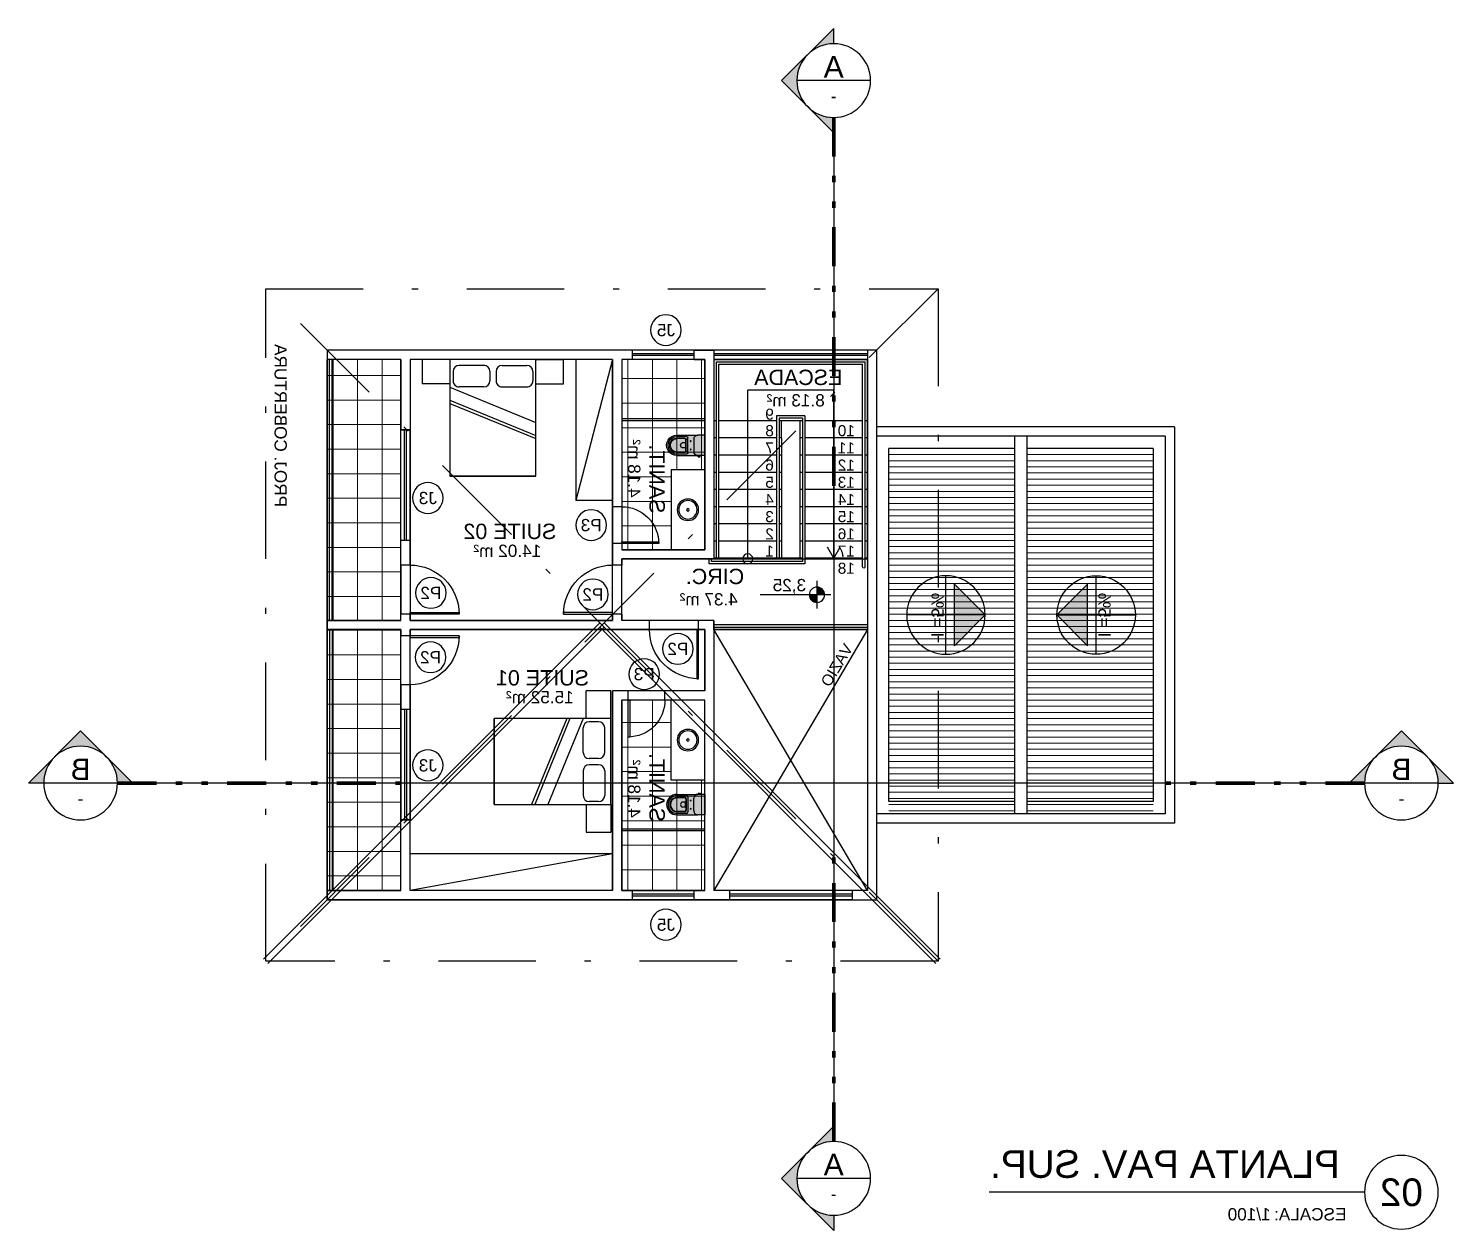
# Model space of a CAD drawing. Header units: metres. Extents: x 47642 to 47999, y 23306 to 23541.
# Drawn here: x 47726.49 to 47749.7, y 23394.63 to 23414.2 of the extents above; entities that cross this region are included whole.
import ezdxf
from ezdxf.enums import TextEntityAlignment as Align

# ---------------------------------------------------------------- set-up
doc = ezdxf.new("R2010")
doc.units = ezdxf.units.M
doc.header["$LTSCALE"] = 0.25
doc.linetypes.add('DASHDOT2', pattern=[12.7, 6.35, -3.175, 0, -3.175])
doc.linetypes.add('DIVIDEX2', pattern=[63.5, 25.4, -12.7, 0, -12.7, 0, -12.7])
doc.layers.add('ARQ_0', color=7, linetype='Continuous', true_color=0xff7400, plot=False)
doc.layers.add('ARQ_0_AREAS', color=7, linetype='Continuous', true_color=0x5a1694, plot=False)
for name, color, linetype in [('ARQ_ALV CT', 4, 'Continuous'), ('ARQ_ALV VS', 2, 'Continuous'), ('ARQ_ESQ CT', 30, 'Continuous'), ('ARQ_GRADIL', 2, 'Continuous'), ('ARQ_METAL CT', 2, 'Continuous'), ('ARQ_MOB 01', 1, 'Continuous'), ('ARQ_PISO 01', 1, 'Continuous'), ('ARQ_PROJ SUP', 1, 'DASHDOT2'), ('ARQ_SAN 01', 1, 'Continuous'), ('ARQ_SAN 02', 2, 'Continuous'), ('ARQ_SIMB 01', 1, 'Continuous'), ('ARQ_TXT 01', 1, 'Continuous'), ('LOUÇA', 2, 'Continuous'), ('SIMB_01', 1, 'Continuous'), ('SIMB_02', 2, 'Continuous'), ('SIMB_PREENCHIMENTO', 253, 'Continuous'), ('SIMB_TXT', 1, 'Continuous')]:
    doc.layers.add(name, color=color, linetype=linetype)
for name, color, linetype, lineweight in [('ARQ_CINZA 03', 252, 'Continuous', 9), ('ARQ_CINZA 04', 253, 'Continuous', 9), ('ARQ_CINZA 06', 255, 'Continuous', 9), ('SIMB_LCT', 252, 'DIVIDEX2', 100)]:
    doc.layers.add(name, color=color, linetype=linetype, lineweight=lineweight)
doc.styles.add('Annot_1.8mm', font='arial.ttf', dxfattribs={"height": 1.8})
doc.styles.add('Annot_2.0mm', font='arial.ttf', dxfattribs={"height": 2})
doc.styles.add('Annot_2.5mm', font='arial.ttf', dxfattribs={"height": 2.5})
doc.styles.add('SIMB', font='arial.ttf')
pattern_1 = [(270, (4.150000000045111, 5.699999999975262), (0.4, -1.53142747957078e-16), []), (0, (4.150000000045111, 5.699999999975262), (0, 0.4), [])]
pattern_2 = [(180, (47883.27300919922, 23433.36282307431), (-1.224646799147354e-17, -0.1), [])]

# ---------------------------------------------------------------- blocks, each defined once
blk = doc.blocks.new('nivel_PB_A_D')
at = {"layer": 'SIMB_PREENCHIMENTO', "transparency": 33554587}
h = blk.add_hatch(color=256, dxfattribs=at)
h.dxf.hatch_style = 1
h.paths.add_polyline_path([(-2.220446049250313e-16, 1.25, 0.414213562373095), (-1.25, 6.883382752675971e-16), (-3.885780586188048e-16, 6.328271240363392e-16)])
h.paths.add_polyline_path([(1.25, 5.218048215738236e-16), (-3.885780586188048e-16, 6.328271240363392e-16), (-4.440892098500626e-16, -1.25, 0.4142135623730951)])
at = {"layer": 'SIMB_01'}
for p, q in [((-2.25, 6.994405055138485e-16), (9.25, 1.887379141862766e-16)), ((-2.220446049250305e-17, 2.25), (-4.218847493575595e-16, -2.25))]:
    blk.add_line(p, q, dxfattribs=at)
blk.add_circle((-2.220446049250313e-16, 4.107825191113079e-16), 1.25, dxfattribs=at)
at = {"layer": 'SIMB_TXT', "style": 'SIMB'}
blk.add_attdef('00,00', (1.762930606121714, 0.5763658956175277), '', height=2, dxfattribs=at)
blk = doc.blocks.new('*U68')
at = {"layer": 'SIMB_PREENCHIMENTO', "transparency": 33554587}
h = blk.add_hatch(color=256, dxfattribs=at)
h.dxf.hatch_style = 1
h.paths.add_polyline_path([(-8.881784197001252e-16, 8.483368031832322), (-4.151591235287846, 4.331776796544477, -0.40182742204384), (4.151591235287825, 4.331776796544499)])
h = blk.add_hatch(color=256, dxfattribs=at)
h.dxf.hatch_style = 1
h.paths.add_polyline_path([(-4.331776796544433, 4.151591235287893), (-8.483368031832326, 8.881784197001252e-16), (-6, 6.661338147750939e-16, -0.1933989078512697)])
h = blk.add_hatch(color=256, dxfattribs=at)
h.dxf.hatch_style = 1
h.paths.add_polyline_path([(4.331776796544499, 4.151591235287825, -0.1933989078512657), (6, 0), (8.483368031832326, 0)])
at = {"layer": 'SIMB_01'}
for p, q in [((-8.483368031832326, 3.608224830031759e-16), (-3.552713678800501e-15, 8.48336803183232)), ((8.483368031832324, -1.387778780781446e-17), (1.77635683940025e-15, 8.48336803183232)), ((-8.031959493731586e-13, -6), (8.031959493731652e-13, 6)), ((-6, 7.347880794884119e-16), (-8.483368031832326, 7.347880794884119e-16)), ((6, 0), (8.483368031832324, 0))]:
    blk.add_line(p, q, dxfattribs=at)
blk.add_circle((0, 0), 6, dxfattribs=at)
at = {"layer": 'SIMB_LCT'}
blk.add_line((6, 0), (69.06093382469771, -1.734838160797234e-16), dxfattribs=at)
at = {"layer": 'SIMB_TXT', "style": 'SIMB'}
for tag, height, p in [('000', 3.5, (-2.250000000000004, 3.004374833507013e-13)), ('999', 2, (2.525348218647196, -3.378272092753351e-13))]:
    blk.add_attdef(tag, text='', height=height, rotation=89.99999999999233, dxfattribs=at).set_placement(p, align=Align.MIDDLE_CENTER)
blk = doc.blocks.new('*U69')
at = {"layer": 'SIMB_PREENCHIMENTO', "transparency": 33554587}
h = blk.add_hatch(color=256, dxfattribs=at)
h.dxf.hatch_style = 1
h.paths.add_polyline_path([(-8.881784197001252e-16, 8.483368031832322), (-4.151591235287846, 4.331776796544477, -0.40182742204384), (4.151591235287825, 4.331776796544499)])
h = blk.add_hatch(color=256, dxfattribs=at)
h.dxf.hatch_style = 1
h.paths.add_polyline_path([(-4.331776796544433, 4.151591235287893), (-8.483368031832326, 8.881784197001252e-16), (-6, 6.661338147750939e-16, -0.1933989078512697)])
h = blk.add_hatch(color=256, dxfattribs=at)
h.dxf.hatch_style = 1
h.paths.add_polyline_path([(4.331776796544499, 4.151591235287825, -0.1933989078512657), (6, 0), (8.483368031832326, 0)])
at = {"layer": 'SIMB_01'}
for p, q in [((-8.483368031832326, 3.608224830031759e-16), (-3.552713678800501e-15, 8.48336803183232)), ((8.483368031832324, -1.387778780781446e-17), (1.77635683940025e-15, 8.48336803183232)), ((-7.925378083367571e-13, -6), (7.925378083367638e-13, 6)), ((-6, 7.347880794884119e-16), (-8.483368031832326, 7.347880794884119e-16)), ((6, 0), (8.483368031832324, 0))]:
    blk.add_line(p, q, dxfattribs=at)
blk.add_circle((0, 0), 6, dxfattribs=at)
at = {"layer": 'SIMB_LCT'}
blk.add_line((-6.000000000000007, 0), (-54.4833680318323, -4.332535847286572e-17), dxfattribs=at)
at = {"layer": 'SIMB_TXT', "style": 'SIMB'}
for tag, height, p in [('000', 3.5, (-2.250000000000004, 2.964406804620507e-13)), ('999', 2, (2.525348218647196, -3.333412896952739e-13))]:
    blk.add_attdef(tag, text='', height=height, rotation=89.99999999999244, dxfattribs=at).set_placement(p, align=Align.MIDDLE_CENTER)
blk = doc.blocks.new('*U29')
at = {"layer": 'SIMB_PREENCHIMENTO', "transparency": 33554587}
h = blk.add_hatch(color=256, dxfattribs=at)
h.dxf.hatch_style = 1
h.paths.add_polyline_path([(-8.881784197001252e-16, 8.483368031832322), (-4.151591235287846, 4.331776796544477, -0.40182742204384), (4.151591235287825, 4.331776796544499)])
h = blk.add_hatch(color=256, dxfattribs=at)
h.dxf.hatch_style = 1
h.paths.add_polyline_path([(-4.331776796544433, 4.151591235287893), (-8.483368031832326, 8.881784197001252e-16), (-6, 6.661338147750939e-16, -0.1933989078512697)])
h = blk.add_hatch(color=256, dxfattribs=at)
h.dxf.hatch_style = 1
h.paths.add_polyline_path([(4.331776796544499, 4.151591235287825, -0.1933989078512657), (6, 0), (8.483368031832326, 0)])
at = {"layer": 'SIMB_01'}
for p, q in [((-8.483368031832326, 3.608224830031759e-16), (-3.552713678800501e-15, 8.48336803183232)), ((8.483368031832324, -1.387778780781446e-17), (1.77635683940025e-15, 8.48336803183232)), ((-6, 7.347880794884119e-16), (-8.483368031832326, 7.347880794884119e-16)), ((-6, 7.347880794884119e-16), (6, 0)), ((6, 0), (8.483368031832324, 0))]:
    blk.add_line(p, q, dxfattribs=at)
blk.add_circle((0, 0), 6, dxfattribs=at)
at = {"layer": 'SIMB_LCT'}
blk.add_line((6, 0), (38.48336803183231, 9.953356264611564e-17), dxfattribs=at)
at = {"layer": 'SIMB_TXT', "style": 'SIMB'}
for tag, height, p in [('000', 3.5, (4.31101309645751e-33, 2.25)), ('999', 2, (4.31101309645751e-33, -2.525348218647195))]:
    blk.add_attdef(tag, text='', height=height, dxfattribs=at).set_placement(p, align=Align.MIDDLE_CENTER)
blk = doc.blocks.new('*U30')
at = {"layer": 'SIMB_PREENCHIMENTO', "transparency": 33554587}
h = blk.add_hatch(color=256, dxfattribs=at)
h.dxf.hatch_style = 1
h.paths.add_polyline_path([(-8.881784197001252e-16, 8.483368031832322), (-4.151591235287846, 4.331776796544477, -0.40182742204384), (4.151591235287825, 4.331776796544499)])
h = blk.add_hatch(color=256, dxfattribs=at)
h.dxf.hatch_style = 1
h.paths.add_polyline_path([(-4.331776796544433, 4.151591235287893), (-8.483368031832326, 8.881784197001252e-16), (-6, 6.661338147750939e-16, -0.1933989078512697)])
h = blk.add_hatch(color=256, dxfattribs=at)
h.dxf.hatch_style = 1
h.paths.add_polyline_path([(4.331776796544499, 4.151591235287825, -0.1933989078512657), (6, 0), (8.483368031832326, 0)])
at = {"layer": 'SIMB_01'}
for p, q in [((-8.483368031832326, 3.608224830031759e-16), (-3.552713678800501e-15, 8.48336803183232)), ((8.483368031832324, -1.387778780781446e-17), (1.77635683940025e-15, 8.48336803183232)), ((-6, 7.347880794884119e-16), (-8.483368031832326, 7.347880794884119e-16)), ((-6, -4.59428243871234e-15), (6, 5.329070518200751e-15)), ((6, 0), (8.483368031832324, 0))]:
    blk.add_line(p, q, dxfattribs=at)
blk.add_circle((0, 0), 6, dxfattribs=at)
at = {"layer": 'SIMB_LCT'}
blk.add_line((-6.000000000000007, 0), (-54.2507478295047, -4.124836652692806e-17), dxfattribs=at)
at = {"layer": 'SIMB_TXT', "style": 'SIMB'}
for tag, height, p in [('000', 3.5, (-1.998401444325282e-15, 2.25)), ('999', 2, (2.242959790030593e-15, -2.525348218647195))]:
    blk.add_attdef(tag, text='', height=height, dxfattribs=at).set_placement(p, align=Align.MIDDLE_CENTER)
blk = doc.blocks.new('VASO_BELL')
at = {"true_color": 0xffffff}
h = blk.add_hatch(color=7, dxfattribs=at)
h.dxf.hatch_style = 1
edge = h.paths.add_edge_path()
edge.add_line((0, 0), (0.3700000000000045, 0))
edge.add_line((0.3700000000000045, 0), (0.3700000000000045, -0.1260000000000048))
edge.add_line((0.3700000000000045, -0.1260000000000048), (0.3700000000000045, -0.5049999999999955))
edge.add_arc((0.1850000000000023, -0.5049999999999955), 0.185, 180, 360, ccw=False)
edge.add_line((0, -0.5049999999999955), (0, -0.1260000000000048))
edge.add_line((0, -0.1260000000000048), (0, 0))
h = blk.add_hatch(color=7, dxfattribs=at)
h.dxf.hatch_style = 1
h.paths.add_polyline_path([(-0.006656488815139028, -0.08551590865198477), (-0.02165648881512539, -0.08551590865198477), (-0.02165648881512539, -0.1205159086520098), (-0.006656488815139028, -0.1205159086520098)])
h = blk.add_hatch(color=7, dxfattribs=at)
h.dxf.hatch_style = 1
h.paths.add_polyline_path([(-8.673617379884035e-19, -0.08898086005569894), (-0.006656488815139028, -0.08898086005569894), (-0.006656488815139028, -0.1170509572482956), (0, -0.1170509572482956)])
at = {"layer": 'ARQ_SAN 01'}
for p, q in [((0.05649999999999977, -0.3610624114739949), (0.05649999999999977, -0.5050081398800614)), ((0.0625, -0.3610624114739949), (0.0625, -0.5049999999999955)), ((0.08150000000000546, -0.3360624114739892), (0.2884999999999991, -0.3360624114739892)), ((0.08150000000000546, -0.3420624114739894), (0.2884999999999991, -0.3420624114739894)), ((0.1409999999999911, -0.3531765344386031), (0.1409999999999911, -0.4061113066260873)), ((0.228999999999985, -0.3531765344386031), (0.228999999999985, -0.4061113066260873)), ((0.3075000000000045, -0.3610624114739949), (0.3075000000000045, -0.5049999999999955)), ((0.3135000000000048, -0.3610624114739949), (0.3135000000000048, -0.5049999999999955))]:
    blk.add_line(p, q, dxfattribs=at)
for centre in [(0.1099999999999852, -0.2549999999999955), (0.2599999999999909, -0.2549999999999955)]:
    blk.add_circle(centre, 0.007500000000000001, dxfattribs=at)
for centre, radius, start, end in [((0.1850000000000023, -0.5054995150343871), 0.1285009708728668, 179.7772765827442, 0.2227234172542264), ((0.08150000000000546, -0.3610624114739949), 0.025, 90, 180), ((0.08150000000000546, -0.3610624114739949), 0.019, 90, 180), ((0.1850000000000023, -0.4994361225627983), 0.1226262889112127, 182.6005531024632, 357.3994468975369), ((0.1910793491311722, -0.59220368403615), 0.2442169516109213, 91.42642445305798, 101.8330643959235), ((0.1680000000000064, -0.4061113066260873), 0.027, 180, 229.1677829725006), ((0.1850000000000023, -0.3864389910532111), 0.05300000000000001, 229.1677829725006, 310.8322170274993), ((0.1789206508688039, -0.59220368403615), 0.2442169516109213, 78.16693560407653, 88.57357554694202), ((0.2019999999999982, -0.4061113066260873), 0.027, 310.8322170274993, 0), ((0.2884999999999991, -0.3610624114739949), 0.025, 0, 90), ((0.2884999999999991, -0.3610624114739949), 0.019, 0, 90)]:
    blk.add_arc(centre, radius, start, end, dxfattribs=at)
at = {"layer": 'ARQ_SAN 02'}
for p, q in [((0, 0), (0, -0.1260000000000048)), ((0, 0), (0.3700000000000045, 0)), ((0.3700000000000045, 0), (0.3700000000000045, -0.1260000000000048)), ((-0.02165648881512539, -0.08551590865198477), (-0.006509903043337317, -0.08551590865198477)), ((-0.02165648881512539, -0.1205159086520098), (-0.02165648881512539, -0.08551590865198477)), ((-0.02165648881512539, -0.1205159086520098), (-0.006656488815139028, -0.1205159086520098)), ((-0.006656488815139028, -0.1205159086520098), (-0.006656488815139028, -0.08551590865198477)), ((0, -0.08898086005569894), (-0.006656488815139028, -0.08898086005569894)), ((0, -0.1170509572482956), (-0.006656488815139028, -0.1170509572482956)), ((0, -0.5049999999999955), (0, -0.1260000000000048)), ((0.3009999999999877, -0.1949999999999932), (0.0689999999999884, -0.1949999999999932)), ((0.3700000000000045, -0.5049999999999955), (0.3700000000000045, -0.1260000000000048)), ((0.02599999999998204, -0.3310624114739937), (0.02599999999998204, -0.5049999999999955)), ((0.05099999999998772, -0.306062411473988), (0.3189999999999884, -0.306062411473988)), ((0.3439999999999941, -0.3310624114739937), (0.3439999999999941, -0.5049999999999955))]:
    blk.add_line(p, q, dxfattribs=at)
for centre, radius, start, end in [((0.0689999999999884, -0.1260000000000048), 0.069, 180, 270), ((0.3009999999999877, -0.1260000000000048), 0.069, 270, 0), ((0.1850000000000023, -0.5049999999999955), 0.185, 180, 0), ((0.05099999999998772, -0.3310624114739937), 0.025, 90, 180), ((0.1850000000000023, -0.5049999999999955), 0.1589999999999998, 180, 0), ((0.3189999999999884, -0.3310624114739937), 0.025, 0, 90)]:
    blk.add_arc(centre, radius, start, end, dxfattribs=at)
blk = doc.blocks.new('*U23')
at = {"layer": 'SIMB_02'}
blk.add_line((6, 0), (67.14494283328348, 0), dxfattribs=at)
blk.add_circle((0, 0), 6, dxfattribs=at)
at = {"layer": 'SIMB_TXT', "style": 'SIMB'}
blk.add_text('ESCALA:', height=2, dxfattribs=at).set_placement((8.935594472671255, -4.582471399310634))
blk.add_attdef('TITULO_DO_DESENHO', text='', height=4.5, dxfattribs=at).set_placement((10.02237490196239, 1), align=Align.BOTTOM_LEFT)
blk.add_attdef('NUM', text='', height=4.5, dxfattribs=at).set_placement((0, 0), align=Align.MIDDLE_CENTER)
blk.add_attdef('ESCALA', (21.30387462556882, -4.582471399310634), '', height=2, dxfattribs=at)
blk = doc.blocks.new('*U22')
at = {"layer": 'SIMB_02'}
blk.add_circle((0, 0), 2.5, dxfattribs=at)
at = {"layer": 'SIMB_TXT', "style": 'SIMB'}
blk.add_attdef('CDESQ', text='', height=2, dxfattribs=at).set_placement((0, 0), align=Align.MIDDLE_CENTER)
blk = doc.blocks.new('CAMA 180')
at = {"layer": 'ARQ_MOB 01'}
for p, q in [((0.4000000000232831, 1.150000000186264), (0, 1.150000000186264)), ((0, 0.7), (0, 1.150000000186264)), ((0.4000000000232831, 0.7), (0.4000000000232831, 1.150000000186264)), ((1.900000000023283, 0.7), (0, 0.7)), ((0, 0.7), (2.328315318322893e-11, -0.7)), ((0.4524939001072199, -0.7), (1.026038725802209, 0.7)), ((0.6649554284755141, -0.7), (1.238500254228711, 0.7)), ((0.7180708105675877, -0.7), (1.291615636320785, 0.7)), ((1.900000000046566, -0.7), (1.900000000023283, 0.7)), ((1.9, 0.7), (1.900000000023283, -0.7)), ((0.1000000000582077, 0.1501145662602649), (0.1000000000582077, 0.5501145653289423)), ((0.2000000000349247, 0.6501145658877359), (0.3500000000582077, 0.6501145658877359)), ((0.4500000000349247, 0.1501145662602649), (0.4500000000349247, 0.5501145653289423)), ((0.2000000000349247, 0.05011456681905849), (0.3500000000582077, 0.05011456681905849)), ((0.1000000000582077, -0.1501145662602649), (0.1000000000582077, -0.5501145653289423)), ((0.2000000000349247, -0.05011456681905849), (0.3500000000582077, -0.05011456681905849)), ((0.4500000000349247, -0.1501145662602649), (0.4500000000349247, -0.5501145653289423)), ((0.2000000000349247, -0.6501145658877359), (0.3500000000582077, -0.6501145658877359)), ((2.328315318322893e-11, -0.7), (1.900000000046566, -0.7)), ((2.328315318322893e-11, -0.7), (2.328315318322893e-11, -1.150000000186264)), ((0.4000000000465662, -0.7), (0.4000000000465662, -1.150000000186264)), ((2.328315318322893e-11, -1.150000000186264), (0.4000000000465662, -1.150000000186264))]:
    blk.add_line(p, q, dxfattribs=at)
for centre, start, end in [((0.2000000000349247, 0.5501145653289423), 90.00000000000001, 180), ((0.3500000000582077, 0.5501145653289423), 0, 90.00000000000001), ((0.2000000000349247, 0.1501145662602649), 180, 270), ((0.3500000000582077, 0.1501145662602649), 270, 0), ((0.2000000000349247, -0.1501145662602649), 90, 180), ((0.3500000000582077, -0.1501145662602649), 0, 90), ((0.2000000000349247, -0.5501145653289423), 180, 270), ((0.3500000000582077, -0.5501145653289423), 270, 0)]:
    blk.add_arc(centre, 0.1, start, end, dxfattribs=at)
blk = doc.blocks.new('*U321')
at = {"layer": 'ARQ_CINZA 06'}
blk.add_hatch(color=256, dxfattribs=at).paths.add_polyline_path([(-3.911467776596559e-16, -2.220446049250313e-16), (-4.999999999965693, -5), (4.999999999965693, -5)])
at = {"layer": 'ARQ_0'}
for p, q in [((0, 0), (-1.564587110638623e-15, -12.77582329638186)), ((-6.387911648190931, -6.38791164819093), (6.387911648190931, -6.387911648190931))]:
    blk.add_line(p, q, dxfattribs=at)
blk.add_circle((-3.911467776596559e-16, -6.387911648190931), 6.387911648190931, dxfattribs=at)
at = {"layer": 'SIMB_01'}
blk.add_lwpolyline([(-3.911467776596559e-16, -2.220446049250313e-16), (-4.999999999965693, -5), (4.999999999965693, -5), (-3.911467776596559e-16, -2.220446049250313e-16)], dxfattribs=at)
at = {"layer": 'SIMB_01', "style": 'Annot_2.0mm'}
blk.add_attdef('INCLINACAO', text='', height=2, dxfattribs=at).set_placement((-2.602384775002555e-05, -6.388506874428116), align=Align.MIDDLE_CENTER)
blk = doc.blocks.new('Pav_sup')
at = {"layer": 'ARQ_CINZA 03'}
h = blk.add_hatch(dxfattribs=at)
h.set_pattern_fill('_USER', color=256, scale=0.4, angle=270, double=1, pattern_type=0)
h.set_pattern_definition(pattern_1)
h.paths.add_polyline_path([(3.350000000049477, 6.999999999978172), (3.350000000049477, 5.699999999967986), (4.150000000045111, 5.699999999967986), (4.150000000045111, 8.799999999981083), (2.800000000053842, 8.799999999981083), (2.800000000061118, 6.999999999985448)])
h = blk.add_hatch(dxfattribs=at)
h.set_pattern_fill('_USER', color=256, scale=0.4, angle=270, double=1, pattern_type=0)
h.set_pattern_definition([(270, (7.750000000065484, 4.549999999981083), (0.4, -7.34788079488412e-17), []), (0, (7.750000000065484, 4.549999999981083), (0, 0.4), [])])
h.paths.add_polyline_path([(7.750000000065484, 8.799999999951979), (8.949999999982538, 8.799999999951979), (8.950000000004366, 4.549999999988358), (7.750000000065484, 4.549999999988358)])
h = blk.add_hatch(dxfattribs=at)
h.set_pattern_fill('_USER', color=256, scale=0.4, angle=270, double=1, pattern_type=0)
h.set_pattern_definition([(270, (7.750000000021828, 4.399999999972351), (0.4, -7.34788079488412e-17), []), (0, (7.750000000021828, 4.399999999972351), (0, 0.4), [])])
h.paths.add_polyline_path([(7.750000000021828, 4.399999999972351), (8.950000000040745, 4.399999999972351), (8.950000000040745, 0.1500000000014552), (7.750000000043656, 0.1500000000014552)])
h = blk.add_hatch(dxfattribs=at)
h.set_pattern_fill('_USER', color=256, scale=0.4, angle=270, double=1, pattern_type=0)
h.set_pattern_definition(pattern_1)
h.paths.add_polyline_path([(3.350000000049477, 1.949999999967986), (3.350000000049477, 3.249999999985448), (4.150000000045111, 3.249999999985448), (4.150000000052387, 0.1500000000014552), (2.800000000053842, 0.1499999999869033), (2.800000000061118, 1.949999999967986)])
at = {"layer": 'ARQ_CINZA 04'}
h = blk.add_hatch(dxfattribs=at)
h.set_pattern_fill('_USER', color=256, scale=0.1, angle=180, pattern_type=0)
h.set_pattern_definition(pattern_2)
h.paths.add_polyline_path([(-2.449999999953434, 7.350000000020373), (-4.499999999970896, 7.350000000034925), (-4.499999999949068, 1.44999999999709), (-2.449999999982538, 1.450000000004366)])
h = blk.add_hatch(dxfattribs=at)
h.set_pattern_fill('_USER', color=256, scale=0.1, angle=180, pattern_type=0)
h.set_pattern_definition(pattern_2)
h.paths.add_polyline_path([(-2.249999999985448, 1.450000000004366), (-0.2000000000043656, 1.450000000004366), (-0.2000000000261934, 7.349999999998545), (-2.249999999956344, 7.350000000020373)])
at = {"layer": 'ARQ_0'}
for p, q in [((0.6999999999898137, 12.73878723156304), (0.6999999999898137, -3.688507280308841)), ((-7.696299796305539, 1.900000000008731), (12.11646633615601, 1.900000000008731))]:
    blk.add_line(p, q, dxfattribs=at)
at = {"layer": 'ARQ_0_AREAS'}
for points in [[(-3.637978807091713e-11, 8.949999999989814), (8.950000000040745, 8.949999999989814), (8.950000000040745, 0), (-3.637978807091713e-11, 7.275957614183426e-12)], [(-3.637978807091713e-11, 8.950000000018917), (8.950000000040745, 8.950000000011642), (8.950000000040745, -5.820766091346741e-11), (-3.637978807091713e-11, -5.820766091346741e-11)], [(0.1500000000523869, 8.799999999988358), (2.650000000037835, 8.799999999988358), (2.650000000037835, 5.549999999991996), (0.1500000000523869, 5.549999999991996)], [(2.800000000053842, 8.799999999981083), (4.150000000045111, 8.799999999981083), (4.150000000045111, 5.699999999975262), (2.800000000053842, 5.699999999975262)], [(2.800000000053842, 8.799999999981083), (4.150000000045111, 8.799999999981083), (4.150000000045111, 5.699999999967986), (2.800000000053842, 5.699999999967986)], [(4.300000000046566, 8.799999999981083), (7.600000000027649, 8.799999999981083), (7.600000000027649, 4.549999999981083), (4.300000000046566, 4.549999999981083)], [(7.750000000065484, 8.799999999981083), (8.950000000004366, 8.799999999981083), (8.950000000004366, 4.549999999988358), (7.750000000065484, 4.549999999988358)], [(0.1500000000523869, 4.399999999994179), (2.650000000081491, 4.399999999986903), (2.650000000088767, 4.549999999981083), (4.150000000045111, 4.549999999981083), (4.150000000045111, 5.549999999981083), (0.1500000000596629, 5.549999999981083)], [(2.800000000046566, 4.399999999986903), (2.800000000046566, 3.400000000001455), (4.300000000046566, 3.400000000001455), (4.300000000046566, 0.1500000000014552), (7.600000000064028, 0.1499999999941792), (7.600000000027649, 4.399999999972351)], [(7.750000000021828, 4.399999999972351), (8.950000000040745, 4.399999999972351), (8.950000000040745, 0.1500000000014552), (7.750000000021828, 0.1500000000014552)], [(2.800000000046566, 3.25), (4.150000000052387, 3.25), (4.150000000052387, 0.1500000000014552), (2.800000000046566, 0.1500000000014552)], [(2.800000000046566, 3.25), (4.150000000037835, 3.25), (4.150000000037835, 0.1499999999869033), (2.800000000046566, 0.1499999999869033)]]:
    blk.add_lwpolyline(points, close=True, dxfattribs=at)
at = {"layer": 'ARQ_ALV CT'}
for p, q in [((0, 0), (-3.637978807091713e-11, 8.949999999989814)), ((-3.637978807091713e-11, 8.949999999989814), (0.1500000000523869, 8.949999999989814)), ((0.1500000000669388, 8.949999999989814), (0.1500000000451109, 0.1500000000014552)), ((2.975000000049477, 8.949999999982538), (2.649999999957799, 8.949999999989814)), ((2.649999999957799, 8.949999999989814), (2.650000000052387, 5.549999999988358)), ((2.975000000064028, 8.949999999989814), (3.975000000056752, 8.949999999982538)), ((3.975000000049477, 8.949999999982538), (8.950000000040745, 8.950000000040745)), ((8.950000000040745, 8.949999999946158), (8.950000000040745, 8.799999999951979)), ((2.975000000056752, 8.799999999981083), (2.800000000053842, 8.799999999981083)), ((2.800000000053842, 8.799999999981083), (2.800000000046566, 5.699999999982538)), ((2.975000000056752, 8.799999999981083), (3.975000000049477, 8.799999999981083)), ((3.975000000049477, 8.799999999981083), (4.150000000052387, 8.799999999981083)), ((4.150000000045111, 8.799999999981083), (4.150000000045111, 6.399999999972351)), ((4.300000000046566, 8.799999999981083), (4.300000000046566, 6.399999999972351)), ((4.300000000046566, 8.799999999981083), (7.600000000064028, 8.799999999981083)), ((7.600000000064028, 8.799999999981083), (7.600000000027649, 7.649999999979627)), ((7.750000000065484, 8.799999999951979), (7.750000000058208, 7.649999999979627)), ((7.750000000065484, 8.799999999951979), (8.950000000040745, 8.799999999951979)), ((7.75000000003638, 7.649999999979627), (7.600000000034925, 7.649999999979627)), ((7.600000000034925, 7.649999999979627), (7.750000000029104, 7.649999999972351)), ((4.150000000037835, 6.399999999972351), (4.30000000003929, 6.399999999972351)), ((7.600000000034925, 5.849999999976717), (7.750000000029104, 5.849999999976717)), ((7.600000000034925, 5.449999999975262), (7.600000000034925, 5.849999999976717)), ((7.750000000029104, 5.449999999982538), (7.750000000029104, 5.849999999976717)), ((2.800000000046566, 5.699999999982538), (4.150000000045111, 5.699999999975262)), ((4.150000000037835, 5.799999999981083), (4.30000000003929, 5.799999999981083)), ((4.150000000045111, 5.799999999981083), (4.150000000045111, 5.699999999975262)), ((4.300000000046566, 5.799999999973807), (4.300000000046566, 5.449999999982538)), ((2.650000000052387, 5.549999999988358), (2.800000000046566, 5.549999999988358)), ((2.800000000046566, 5.549999999981083), (4.150000000045111, 5.549999999981083)), ((4.150000000045111, 5.549999999981083), (4.150000000045111, 5.449999999989814)), ((4.150000000045111, 5.449999999982538), (4.300000000046566, 5.449999999982538)), ((7.600000000034925, 5.449999999975262), (7.750000000021828, 5.449999999975262)), ((4.150000000045111, 4.649999999979627), (4.300000000046566, 4.649999999979627)), ((4.150000000045111, 4.649999999986903), (4.150000000045111, 4.549999999981083)), ((4.300000000046566, 4.649999999979627), (4.300000000046566, 4.549999999981083)), ((7.600000000027649, 4.549999999981083), (7.600000000027649, 4.649999999979627)), ((7.600000000027649, 4.649999999972351), (7.750000000014552, 4.649999999979627)), ((7.750000000021828, 4.549999999981083), (7.750000000021828, 4.649999999979627)), ((2.650000000088767, 4.549999999981083), (2.900000000045111, 4.549999999981083)), ((2.650000000088767, 4.549999999981083), (2.649999999965075, 0.1500000000014552)), ((2.900000000037835, 4.399999999994179), (2.900000000045111, 4.549999999981083)), ((3.700000000055297, 4.549999999981083), (4.150000000045111, 4.549999999981083)), ((3.700000000040745, 4.399999999986903), (3.700000000048021, 4.549999999981083)), ((4.300000000046566, 4.549999999981083), (7.600000000027649, 4.549999999981083)), ((7.75000000003638, 4.549999999981083), (8.950000000011642, 4.549999999988358)), ((8.950000000018917, 4.399999999965075), (8.950000000011642, 4.549999999988358)), ((2.800000000046566, 4.399999999986903), (2.900000000037835, 4.399999999986903)), ((2.800000000046566, 3.400000000001455), (2.800000000046566, 4.399999999986903)), ((3.700000000048021, 4.399999999986903), (7.600000000027649, 4.399999999972351)), ((7.600000000027649, 4.399999999972351), (7.600000000027649, 4.299999999973807)), ((7.600000000027649, 4.299999999973807), (7.750000000014552, 4.299999999973807)), ((7.750000000021828, 4.399999999972351), (7.750000000021828, 4.299999999966531)), ((7.750000000007276, 4.399999999972351), (8.950000000011642, 4.399999999965075)), ((7.600000000034925, 3.499999999970896), (7.600000000034925, 3.099999999969441)), ((7.600000000034925, 3.499999999970896), (7.750000000021828, 3.499999999970896)), ((7.750000000029104, 3.499999999970896), (7.750000000029104, 3.099999999976717)), ((2.800000000046566, 3.400000000001455), (3.450000000040745, 3.400000000001455)), ((2.800000000053842, 0.1500000000014552), (2.800000000046566, 3.25)), ((2.800000000046566, 3.25), (3.450000000033469, 3.250000000007276)), ((3.450000000033469, 3.25), (3.450000000040745, 3.400000000001455)), ((4.05000000003929, 3.400000000001455), (4.300000000046566, 3.400000000001455)), ((4.050000000053842, 3.250000000007276), (4.050000000046566, 3.400000000001455)), ((4.050000000046566, 3.25), (4.150000000037835, 3.250000000007276)), ((4.150000000045111, 0.1500000000014552), (4.150000000045111, 3.250000000007276)), ((4.300000000046566, 0.1500000000014552), (4.300000000046566, 3.400000000001455)), ((7.600000000034925, 3.099999999969441), (7.750000000029104, 3.099999999976717)), ((7.75000000003638, 1.299999999973807), (7.600000000034925, 1.299999999973807)), ((7.600000000034925, 1.299999999973807), (7.750000000029104, 1.299999999973807)), ((7.600000000064028, 0.1499999999941792), (7.600000000027649, 1.299999999973807)), ((7.750000000043656, 0.1499999999941792), (7.750000000029104, 1.299999999981083)), ((0.4000000000596629, 0), (0, 0)), ((0.1500000000451109, 0.1500000000014552), (0.4000000000596629, 0.1500000000014552)), ((0.4000000000523869, 0.1499999999941792), (0.4000000000596629, 0)), ((2.400000000052387, 0.1500000000014552), (2.400000000059663, 0)), ((2.400000000059663, 0.1500000000014552), (2.649999999957799, 0.1500000000014552)), ((2.400000000066939, 0), (2.975000000042201, 7.275957614183426e-12)), ((2.800000000061118, 0.1500000000014552), (2.975000000049477, 0.1500000000014552)), ((2.975000000049477, 0.1500000000087311), (3.975000000049477, 0.1500000000014552)), ((2.975000000049477, 7.275957614183426e-12), (3.975000000042201, 0)), ((3.975000000049477, 0.1500000000014552), (4.150000000052387, 0.1500000000014552)), ((3.975000000042201, 0), (8.950000000040745, -5.820766091346741e-11)), ((4.300000000046566, 0.1500000000014552), (7.600000000064028, 0.1499999999941792)), ((7.750000000043656, 0.1499999999941792), (8.950000000040745, 0.1500000000014552)), ((8.950000000040745, 0), (8.950000000040745, 0.1500000000014552))]:
    blk.add_line(p, q, dxfattribs=at)
at = {"layer": 'ARQ_ALV VS'}
for p, q in [((7.600000000027649, 5.849999999976717), (7.600000000027649, 7.649999999979627)), ((7.750000000029104, 5.849999999976717), (7.750000000029104, 7.649999999972351)), ((7.600000000027649, 3.099999999969441), (7.600000000027649, 1.299999999973807)), ((7.750000000029104, 3.099999999976717), (7.750000000029104, 1.299999999981083))]:
    blk.add_line(p, q, dxfattribs=at)
at = {"layer": 'ARQ_ESQ CT'}
for p, q in [((0.1500000000596629, 8.889999999992142), (2.649999999957799, 8.889999999992142)), ((0.1500000000596629, 8.859999999993306), (2.649999999957799, 8.859999999993306)), ((2.800000000053842, 7.829999999979918), (4.150000000052387, 7.829999999987194)), ((2.800000000053842, 7.799999999981083), (4.150000000052387, 7.799999999981083)), ((7.66000000002532, 5.849999999976717), (7.66000000002532, 7.649999999979627)), ((7.690000000031432, 5.849999999976717), (7.690000000031432, 7.649999999972351)), ((7.66000000002532, 3.099999999969441), (7.66000000002532, 1.299999999973807)), ((7.690000000031432, 3.099999999976717), (7.690000000031432, 1.299999999981083)), ((2.800000000053842, 1.150000000001455), (4.150000000052387, 1.150000000001455)), ((2.800000000053842, 1.120000000002619), (4.150000000052387, 1.120000000002619)), ((0.4000000000523869, 0.08999999999650754), (2.400000000052387, 0.0900000000037835)), ((0.4000000000596629, 0.05999999999767169), (2.400000000066939, 0.06000000000494765))]:
    blk.add_line(p, q, dxfattribs=at)
for points in [[(4.150000000030559, 5.799999999988358), (4.150000000030559, 5.829999999987194), (3.550000000024738, 5.829999999987194), (3.550000000024738, 5.799999999988358)], [(4.300000000046566, 4.649999999986903), (4.300000000046566, 4.679999999985739), (5.100000000042201, 4.679999999985739), (5.100000000042201, 4.649999999986903)], [(7.600000000020373, 4.649999999972351), (7.600000000020373, 4.679999999971187), (6.800000000024738, 4.679999999971187), (6.800000000024738, 4.649999999972351)], [(2.900000000037835, 4.399999999986903), (2.930000000036671, 4.399999999986903), (2.930000000036671, 3.599999999991269), (2.900000000037835, 3.599999999991269)], [(7.600000000020373, 4.299999999981083), (7.600000000020373, 4.269999999982247), (6.800000000024738, 4.269999999982247), (6.800000000024738, 4.299999999981083)], [(4.050000000046566, 3.25), (4.02000000004773, 3.25), (4.02000000004773, 2.650000000001455), (4.050000000046566, 2.650000000001455)]]:
    blk.add_lwpolyline(points, close=True, dxfattribs=at)
at = {"layer": 'ARQ_GRADIL'}
for p, q in [((2.609999999905995, 8.759999999987485), (0.1900000000969158, 8.759999999987485)), ((0.1899999999441206, 5.419999999976426), (0.1900000000969158, 8.759999999987485)), ((2.569999999905122, 8.719999999986612), (0.2300000000977889, 8.719999999986612)), ((0.2299999999449938, 5.419999999976426), (0.2300000000977889, 8.719999999986612)), ((2.570000000065193, 5.559999999997672), (2.569999999905122, 8.719999999986612)), ((2.61000000005879, 5.559999999997672), (2.609999999905995, 8.759999999987485)), ((8.87000000000262, 4.549999999988358), (8.869999999973516, 8.799999999951979)), ((8.910000000003492, 4.549999999988358), (8.909999999974389, 8.799999999951979)), ((1.169999999940046, 7.879999999982829), (1.630000000062864, 7.879999999982829)), ((1.169999999940046, 7.879999999982829), (1.169999999940046, 5.469999999986612)), ((1.209999999940919, 7.839999999989232), (1.590000000061991, 7.839999999981956)), ((1.209999999940919, 7.839999999989232), (1.209999999933643, 5.509999999987485)), ((1.590000000061991, 7.839999999981956), (1.590000000061991, 5.559999999997672)), ((1.630000000062864, 7.879999999982829), (1.630000000062864, 5.559999999997672)), ((1.169999999940046, 5.469999999986612), (2.730000000054133, 5.469999999986612)), ((1.209999999933643, 5.509999999987485), (2.69000000005326, 5.509999999987485)), ((2.69000000005326, 5.509999999987485), (2.69000000005326, 5.549999999973807)), ((2.730000000054133, 5.469999999986612), (2.730000000054133, 5.549999999973807)), ((2.650000000081491, 4.47999999998865), (0.1500000000523869, 4.479999999995925)), ((2.650000000081491, 4.439999999987776), (0.1500000000523869, 4.439999999995052)), ((8.87000000000262, 4.399999999957799), (8.869999999980791, 0.1499999999941792)), ((8.910000000003492, 4.399999999957799), (8.909999999981665, 0.1499999999941792))]:
    blk.add_line(p, q, dxfattribs=at)
blk.add_arc((0.2099999999481952, 5.419999999976426), 0.02000000000043656, 180, 2.084408316377584e-08, dxfattribs=at)
at = {"layer": 'ARQ_MOB 01', "linetype": 'Continuous'}
for p, q in [((4.300000000046566, 8.799999999981083), (4.900000000045111, 6.499999999970896)), ((4.900000000045111, 8.799999999981083), (4.900000000045111, 6.499999999970896)), ((4.300000000046566, 6.499999999970896), (4.900000000045111, 6.499999999970896)), ((4.300000000046566, 0.75), (7.600000000064028, 0.749999999992724)), ((4.300000000046566, 0.75), (7.600000000064028, 0.1499999999941792))]:
    blk.add_line(p, q, dxfattribs=at)
at = {"layer": 'ARQ_PISO 01'}
for p, q in [((0.1500000000523869, 8.949999999989814), (2.649999999957799, 8.949999999989814)), ((2.650000000052387, 8.799999999988358), (0.1500000000523869, 8.799999999988358)), ((8.950000000004366, 4.549999999988358), (8.949999999982538, 8.799999999951979)), ((-4.849999999947613, 7.700000000004366), (-4.849999999947613, 1.25)), ((-4.849999999947613, 7.700000000004366), (-2.91038304567337e-11, 7.700000000004366)), ((0.1500000000523869, 7.799999999981083), (0.19000000005326, 7.799999999988358)), ((0.230000000068685, 7.799999999981083), (1.169999999940046, 7.799999999981083)), ((1.209999999940919, 7.799999999981083), (1.590000000061991, 7.799999999981083)), ((1.250000000058208, 7.799999999981083), (1.250000000058208, 5.559999999990396)), ((1.550000000061118, 7.519999999989523), (1.550000000061118, 7.799999999981083)), ((1.630000000062864, 7.799999999981083), (2.569999999948777, 7.799999999981083)), ((2.609999999935098, 7.799999999988358), (2.649999999950523, 7.799999999981083)), ((-4.699999999967986, 7.55000000003929), (-4.699999999946158, 1.400000000001455)), ((-4.699999999967986, 7.55000000003929), (5.093170329928398e-11, 7.549999999995634)), ((-2.449999999982538, 1.400000000008731), (-2.449999999953434, 7.550000000017462)), ((-2.249999999985448, 1.400000000008731), (-2.249999999956344, 7.550000000017462)), ((0.1500000000523869, 7.519999999989523), (0.1900000000314321, 7.519999999989523)), ((0.2300000000468572, 7.519999999989523), (1.169999999940046, 7.519999999989523)), ((1.209999999933643, 7.519999999989523), (1.250000000050932, 7.519999999989523)), ((1.550000000061118, 7.519999999989523), (1.550000000053842, 5.559999999990396)), ((1.550000000061118, 7.519999999989523), (1.590000000069267, 7.519999999989523)), ((1.63000000007014, 7.519999999989523), (2.569999999970605, 7.520000000033178)), ((2.609999999956926, 7.520000000040454), (2.649999999965075, 7.520000000033178)), ((-4.499999999970896, 7.350000000034925), (-4.499999999949068, 1.600000000005821)), ((-4.499999999970896, 7.350000000034925), (-2.449999999946158, 7.350000000020373)), ((-2.24999999996362, 7.350000000020373), (-0.2000000000261934, 7.349999999998545)), ((-0.2000000000043656, 1.600000000013097), (-0.2000000000261934, 7.349999999998545)), ((0.1500000000523869, 7.239999999997963), (0.1900000000241562, 7.239999999997963)), ((0.2300000000323053, 7.239999999997963), (1.169999999940046, 7.239999999990687)), ((1.209999999940919, 7.239999999990687), (1.250000000050932, 7.239999999990687)), ((1.550000000061118, 7.239999999990687), (1.590000000047439, 7.239999999990687)), ((1.630000000055588, 7.239999999990687), (2.569999999970605, 7.239999999983411)), ((2.609999999978754, 7.239999999990687), (2.650000000052387, 7.239999999983411)), ((0.1500000000523869, 6.959999999984575), (0.1900000000168802, 6.959999999984575)), ((0.2300000000250293, 6.959999999984575), (1.16999999993277, 6.959999999984575)), ((1.209999999940919, 6.959999999984575), (1.250000000050932, 6.959999999984575)), ((1.550000000061118, 6.959999999984575), (1.590000000061991, 6.959999999984575)), ((1.630000000055588, 6.959999999984575), (2.569999999985157, 6.959999999984575)), ((2.60999999998603, 6.959999999984575), (2.650000000052387, 6.959999999984575)), ((0.1500000000523869, 6.679999999993015), (0.1899999999877764, 6.679999999993015)), ((0.2299999999959255, 6.680000000000291), (1.169999999947322, 6.679999999993015)), ((1.209999999940919, 6.679999999985739), (1.25000000003638, 6.679999999993015)), ((1.550000000053842, 6.679999999993015), (1.590000000054715, 6.679999999993015)), ((1.630000000055588, 6.679999999993015), (2.569999999999709, 6.679999999985739)), ((2.610000000000582, 6.679999999985739), (2.650000000052387, 6.679999999985739)), ((0.1500000000523869, 6.399999999986903), (0.1899999999805004, 6.399999999986903)), ((0.2299999999886495, 6.399999999986903), (1.169999999940046, 6.399999999986903)), ((1.209999999933643, 6.399999999986903), (1.25000000003638, 6.399999999986903)), ((1.550000000053842, 6.399999999986903), (1.590000000061991, 6.399999999986903)), ((1.630000000055588, 6.399999999986903), (2.570000000006985, 6.399999999986903)), ((2.610000000015134, 6.399999999986903), (2.650000000052387, 6.399999999986903)), ((4.150000000030559, 6.399999999979627), (4.150000000030559, 5.799999999981083)), ((4.300000000024738, 6.399999999994179), (4.300000000024738, 5.799999999988358)), ((0.1500000000523869, 6.119999999988067), (0.1899999999732245, 6.119999999988067)), ((0.2299999999813735, 6.119999999995343), (1.169999999947322, 6.119999999988067)), ((1.209999999940919, 6.119999999988067), (1.25000000003638, 6.119999999988067)), ((1.550000000053842, 6.119999999988067), (1.590000000054715, 6.119999999988067)), ((1.630000000055588, 6.119999999988067), (2.570000000021537, 6.119999999988067)), ((2.61000000002241, 6.119999999995343), (2.650000000052387, 6.119999999988067)), ((0.1500000000523869, 5.839999999989232), (0.1899999999586726, 5.839999999989232)), ((0.2299999999668216, 5.839999999989232), (1.169999999940046, 5.840000000003783)), ((1.209999999940919, 5.839999999996508), (1.250000000050932, 5.839999999996508)), ((1.550000000053842, 5.839999999996508), (1.590000000054715, 5.839999999996508)), ((1.630000000048312, 5.839999999996508), (2.570000000043365, 5.839999999989232)), ((2.610000000044238, 5.839999999996508), (2.650000000074215, 5.839999999989232)), ((0.1500000000523869, 5.559999999990396), (0.1899999999586726, 5.559999999990396)), ((0.2299999999668216, 5.559999999990396), (1.169999999940046, 5.559999999990396)), ((1.209999999940919, 5.559999999990396), (2.650000000052387, 5.559999999997672)), ((4.150000000052387, 4.649999999994179), (4.150000000052387, 5.450000000004366)), ((4.300000000046566, 4.649999999986903), (4.300000000082946, 5.449999999989814)), ((7.600000000020373, 5.449999999975262), (7.599999999983993, 4.649999999972351)), ((7.750000000014552, 5.449999999967986), (7.750000000014552, 4.649999999957799)), ((2.900000000045111, 4.549999999981083), (3.700000000055297, 4.549999999981083)), ((2.650000000081491, 4.399999999986903), (0.1500000000523869, 4.399999999994179)), ((2.900000000037835, 4.399999999986903), (3.700000000040745, 4.399999999950523)), ((7.600000000020373, 3.499999999978172), (7.599999999983993, 4.299999999981083)), ((7.750000000014552, 3.499999999985448), (7.750000000014552, 4.299999999995634)), ((8.950000000040745, 0.1500000000014552), (8.950000000018917, 4.399999999965075)), ((3.450000000040745, 3.400000000001455), (4.050000000046566, 3.400000000001455)), ((3.450000000055297, 3.250000000007276), (4.050000000053842, 3.250000000007276)), ((-4.699999999946158, 1.400000000001455), (-1.455191522836685e-11, 1.400000000008731)), ((-4.499999999949068, 1.600000000005821), (-2.449999999975262, 1.600000000005821)), ((-2.249999999985448, 1.600000000005821), (-0.2000000000043656, 1.600000000013097)), ((-4.849999999947613, 1.25), (-7.275957614183426e-12, 1.250000000007276)), ((0.4000000000523869, 0.1499999999941792), (2.400000000052387, 0.1500000000014552)), ((0.4000000000596629, 0), (2.400000000066939, 0))]:
    blk.add_line(p, q, dxfattribs=at)
at = {"layer": 'ARQ_PROJ SUP'}
for p, q in [((-1.000000000007276, -1), (9.949999999982538, 9.949999999982538)), ((-1.000000000007276, 9.949999999989814), (9.949999999982538, -1)), ((2.975000000056752, 8.799999999988358), (2.975000000056752, 8.949999999989814)), ((2.975000000064028, 8.889999999984866), (3.975000000056752, 8.88999999997759)), ((2.975000000056752, 8.85999999998603), (3.975000000049477, 8.85999999998603)), ((3.975000000056752, 8.799999999981083), (3.975000000056752, 8.949999999982538)), ((2.975000000049477, 7.275957614183426e-12), (2.975000000049477, 0.1500000000087311)), ((2.975000000056752, 0.0900000000037835), (3.975000000049477, 0.0900000000037835)), ((2.975000000049477, 0.06000000000494765), (3.975000000042201, 0.06000000000494765)), ((3.975000000049477, 7.275957614183426e-12), (3.975000000049477, 0.1500000000014552))]:
    blk.add_line(p, q, dxfattribs=at)
blk.add_lwpolyline([(-1.000000000007276, -1), (9.949999999982538, -1), (9.949999999982538, 9.949999999982538), (-1.000000000007276, 9.949999999989814)], close=True, dxfattribs=at)
at = {"layer": 'ARQ_SAN 02'}
for p, q in [((2.800000000053842, 6.999999999978172), (3.350000000049477, 6.999999999978172)), ((3.350000000049477, 6.999999999978172), (3.350000000049477, 5.699999999982538)), ((3.350000000049477, 1.950000000004366), (3.350000000049477, 3.25)), ((2.800000000053842, 1.950000000004366), (3.350000000049477, 1.950000000004366))]:
    blk.add_line(p, q, dxfattribs=at)
for centre, radius in [((3.075000000048021, 6.349999999983993), 0.175), ((3.075000000048021, 6.349999999983993), 0.15), ((3.075000000048021, 6.349999999983993), 0.02), ((3.075000000048021, 2.600000000005821), 0.175), ((3.075000000048021, 2.600000000005821), 0.15), ((3.075000000048021, 2.600000000005821), 0.02)]:
    blk.add_circle(centre, radius, dxfattribs=at)
at = {"layer": 'ARQ_SIMB 01'}
for p, q in [((0.6999999999534339, 8.299999999988358), (2.100000000049477, 8.299999999988358)), ((0.6999999999534339, 5.549999999995634), (0.6999999999534339, 8.299999999988358)), ((2.100000000049477, 5.549999999995634), (2.100000000049477, 8.299999999988358)), ((0.6999999999534339, 5.559999999990396), (0.5974690692673903, 5.740473266741901)), ((0.6999999999534339, 5.559999999990396), (0.8025309306249255, 5.740473266741901))]:
    blk.add_line(p, q, dxfattribs=at)
blk.add_circle((2.100000000049477, 5.549999999995634), 0.08192122664189122, dxfattribs=at)
for centre, radius, start, end in [((4.150000000030559, 5.799999999981083), 0.5999999999985448, 89.9999999993052, 179.9999999993052), ((4.300000000046566, 4.649999999986903), 0.8000000000101863, 0, 90), ((7.600000000020373, 4.649999999972351), 0.8000000000101863, 90, 180), ((2.900000000037835, 4.399999999986903), 0.8000000000101863, 270, 5.211020790043475e-10), ((7.600000000020373, 4.299999999981083), 0.8000000000101863, 180, 270), ((4.050000000053842, 3.25), 0.5999999999985448, 179.9999999993052, 270.0000000006948)]:
    blk.add_arc(centre, radius, start, end, dxfattribs=at)
at = {"layer": 'SIMB_01'}
for p, q in [((0.1500000000451109, 0.1500000000014552), (2.650000000081491, 4.399999999986903)), ((0.1500000000523869, 4.399999999994179), (2.649999999965075, 0.1500000000014552))]:
    blk.add_line(p, q, dxfattribs=at)
at = {"xscale": 0.1, "yscale": 0.1, "zscale": 0.1, "rotation": 269.9999999999999}
for name, p in [('*U68', (0.6999999999898137, 13.33878723156158)), ('*U69', (0.6999999999898137, -4.536844083489996))]:
    blk.add_blockref(name, p, dxfattribs=at).add_auto_attribs({'999': '-', '000': 'A'})
at = {"xscale": 0.1, "yscale": 0.1, "zscale": 0.1}
for name, p, values in [('*U22', (3.433287872641813, 9.276454642473254), {'CDESQ': 'J5'}), ('*U22', (7.310178925035871, 6.542536544751783), {'CDESQ': 'J3'}), ('*U22', (4.649344610319531, 6.100946932761872), {'CDESQ': 'P3'}), ('*U22', (4.622482003571349, 4.972915539219684), {'CDESQ': 'P2'}), ('*U22', (7.26072979503806, 4.996337225631578), {'CDESQ': 'P2'}), ('*U22', (3.237890187614539, 4.08541126907221), {'CDESQ': 'P2'}), ('*U22', (7.265985917452781, 3.948726016802539), {'CDESQ': 'P2'}), ('*U22', (3.786740370211191, 3.673775745788589), {'CDESQ': 'P3'}), ('*U29', (-8.544636599486694, 1.900000000008731), {'999': '-', '000': 'B'}), ('*U30', (12.96480313933716, 1.900000000008731), {'999': '-', '000': 'B'}), ('*U22', (7.310178925035871, 2.189282381652447), {'CDESQ': 'J3'}), ('*U22', (3.433287872641813, -0.4051980626172735), {'CDESQ': 'J5'}), ('*U23', (-8.544636599486694, -4.762682404165389), {'TITULO_DO_DESENHO': 'PLANTA PAV. SUP.', 'NUM': '02', 'ESCALA': '1/100'})]:
    blk.add_blockref(name, p, dxfattribs=at).add_auto_attribs(values)
at = {"layer": 'ARQ_0_AREAS', "xscale": 0.1, "yscale": 0.1, "zscale": 0.1}
blk.add_blockref('nivel_PB_A_D', (0.9732948358141584, 4.966552542660793), dxfattribs=at).add_auto_attribs({'00,00': '3,25'})
at = {"layer": 'ARQ_METAL CT'}
ref = blk.add_blockref('*U321', (-2.934461071949045, 4.637176925702079), dxfattribs=dict(at, xscale=-0.1, yscale=0.1, zscale=0.1, rotation=270))
ref.add_attrib('INCLINACAO', 'I =5%', dxfattribs={"layer": 'SIMB_01', "height": 0.2, "rotation": 90.00000000000001, "style": 'Annot_2.0mm'}).set_placement((-3.709564361779485, 4.637174323317595), align=Align.MIDDLE_CENTER)
ref = blk.add_blockref('*U321', (-1.766739493454224, 4.637176925702079), dxfattribs=dict(at, xscale=0.1, yscale=0.1, zscale=0.1, rotation=89.99999999999999))
ref.add_attrib('INCLINACAO', 'I =5%', dxfattribs={"layer": 'SIMB_01', "height": 0.2, "rotation": 89.99999999999999, "style": 'Annot_2.0mm'}).set_placement((-0.9916362036237842, 4.637174323317595), align=Align.MIDDLE_CENTER)
at = {"layer": 'ARQ_MOB 01', "linetype": 'Continuous', "xscale": -1}
for p, rotation in [((6.249999999883585, 8.80000000000291), 89.99999999999984), ((4.330000000023574, 2.249999999818101), 180)]:
    blk.add_blockref('CAMA 180', p, dxfattribs=dict(at, rotation=rotation))
at = {"layer": 'LOUÇA', "yscale": 0.900000000000091, "zscale": 0.900000000000091}
for p, xscale, rotation in [((2.800000000053842, 7.233499999987544), 0.900000000000091, 89.99999999999999), ((2.800000000053842, 1.71650000000227), -0.900000000000091, 89.99999999999984)]:
    blk.add_blockref('VASO_BELL', p, dxfattribs=dict(at, xscale=xscale, rotation=rotation))
at = {"layer": 'ARQ_TXT 01', "attachment_point": 1}
for s, insert, char_height, width, rotation, style in [('PROJ. COBERTURA', (9.606249238982855, 6.394428862164204), 0.2, 3.021958363598969, 90, 'Annot_2.0mm'), ('4.18 m²', (3.848286569642369, 6.549359947755875), 0.2, 1.109399875364034, 90, 'Annot_2.0mm'), ('SANIT.', (3.451074666169006, 6.289425422357453), 0.25, 2.410829766820825, 90, 'Annot_2.5mm'), ('VAZIO', (0.5332416486053262, 4.190239862153248), 0.18, 0.5691418983260519, 301.06516488572595, 'Annot_1.8mm'), ('SANIT.', (3.45107466616173, 1.265132985980017), 0.25, 2.410829766820825, 90, 'Annot_2.5mm'), ('4.18 m²', (3.848286569635093, 1.333996550514712), 0.2, 1.109399875364034, 90, 'Annot_2.0mm')]:
    blk.add_mtext(s, dxfattribs=dict(at, insert=insert, char_height=char_height, width=width, rotation=rotation, style=style))
for s, insert, char_height, width, style in [('ESCADA', (0.5588170868868474, 8.631588627213205), 0.25, 2.410829766820825, 'Annot_2.5mm'), ('8.13 m²', (0.8458252927084686, 8.233137027280463), 0.2, 1.109399875364034, 'Annot_2.0mm'), ('9', (1.675101018510759, 7.997022025250772), 0.18, 1.019999999989523, 'Annot_1.8mm'), ('10', (0.3551010184237384, 7.728565165045438), 0.18, 1.019999999989523, 'Annot_1.8mm'), ('8', (1.675101018510759, 7.728565165045438), 0.18, 1.019999999989523, 'Annot_1.8mm'), ('11', (0.3551010184382903, 7.448565165053878), 0.18, 1.019999999989523, 'Annot_1.8mm'), ('7', (1.675101018525311, 7.448565165053878), 0.18, 1.019999999989523, 'Annot_1.8mm'), ('12', (0.3551010184382903, 7.168565165055043), 0.18, 1.019999999989523, 'Annot_1.8mm'), ('6', (1.675101018525311, 7.168565165055043), 0.18, 1.019999999989523, 'Annot_1.8mm'), ('13', (0.3551010184382903, 6.888565165048931), 0.18, 1.019999999989523, 'Annot_1.8mm'), ('5', (1.675101018525311, 6.888565165048931), 0.18, 1.019999999989523, 'Annot_1.8mm'), ('14', (0.3551010184310144, 6.608565165057371), 0.18, 1.019999999989523, 'Annot_1.8mm'), ('4', (1.675101018518035, 6.608565165057371), 0.18, 1.019999999989523, 'Annot_1.8mm'), ('15', (0.3551010184310144, 6.328565165051259), 0.18, 1.019999999989523, 'Annot_1.8mm'), ('3', (1.675101018518035, 6.328565165051259), 0.18, 1.019999999989523, 'Annot_1.8mm'), ('16', (0.3551010184310144, 6.048565165052423), 0.18, 1.019999999989523, 'Annot_1.8mm'), ('2', (1.675101018518035, 6.048565165052423), 0.18, 1.019999999989523, 'Annot_1.8mm'), ('SUITE 02', (5.216382983060612, 6.123517982392514), 0.25, 2.275319550237327, 'Annot_2.5mm'), ('17', (0.3551010184310144, 5.768565165060863), 0.18, 1.019999999989523, 'Annot_1.8mm'), ('1', (1.675101018518035, 5.768565165060863), 0.18, 1.019999999989523, 'Annot_1.8mm'), ('14.02 m²', (5.464376450159762, 5.782819667430886), 0.2, 1.109399875364034, 'Annot_2.0mm'), ('18', (0.3551010184237384, 5.488565165062028), 0.18, 1.019999999989523, 'Annot_1.8mm'), ('CIRC.', (2.157597475088551, 5.389954580561607), 0.25, 2.410829766820825, 'Annot_2.5mm'), ('4.37 m²', (2.26191652718262, 4.992742677088245), 0.2, 1.109399875364034, 'Annot_2.0mm'), ('SUITE 01', (4.686433226408553, 3.739250710896158), 0.25, 2.275319550237327, 'Annot_2.5mm'), ('15.52 m²', (4.934426693507703, 3.39855239593453), 0.2, 1.109399875364034, 'Annot_2.0mm')]:
    blk.add_mtext(s, dxfattribs=dict(at, insert=insert, char_height=char_height, width=width, style=style))

msp = doc.modelspace()

# ---------------------------------------------------------------- linework, layer by layer
for p, q in [((47730.31784888855, 23399.04817841338), (47735.79284888854, 23404.52317841337)), ((47730.38855956667, 23398.97746773526), (47735.86355956666, 23404.45246773525)), ((47741.26784888853, 23398.97746773526), (47735.79284888854, 23404.45246773525)), ((47741.33855956665, 23399.04817841338), (47735.86355956666, 23404.52317841337))]:
    msp.add_line(p, q)

# ---------------------------------------------------------------- block references
at = {"xscale": -1}
msp.add_blockref('Pav_sup', (47740.30320422758, 23400.01282307432), dxfattribs=at)

doc.saveas('drawing.dxf')
